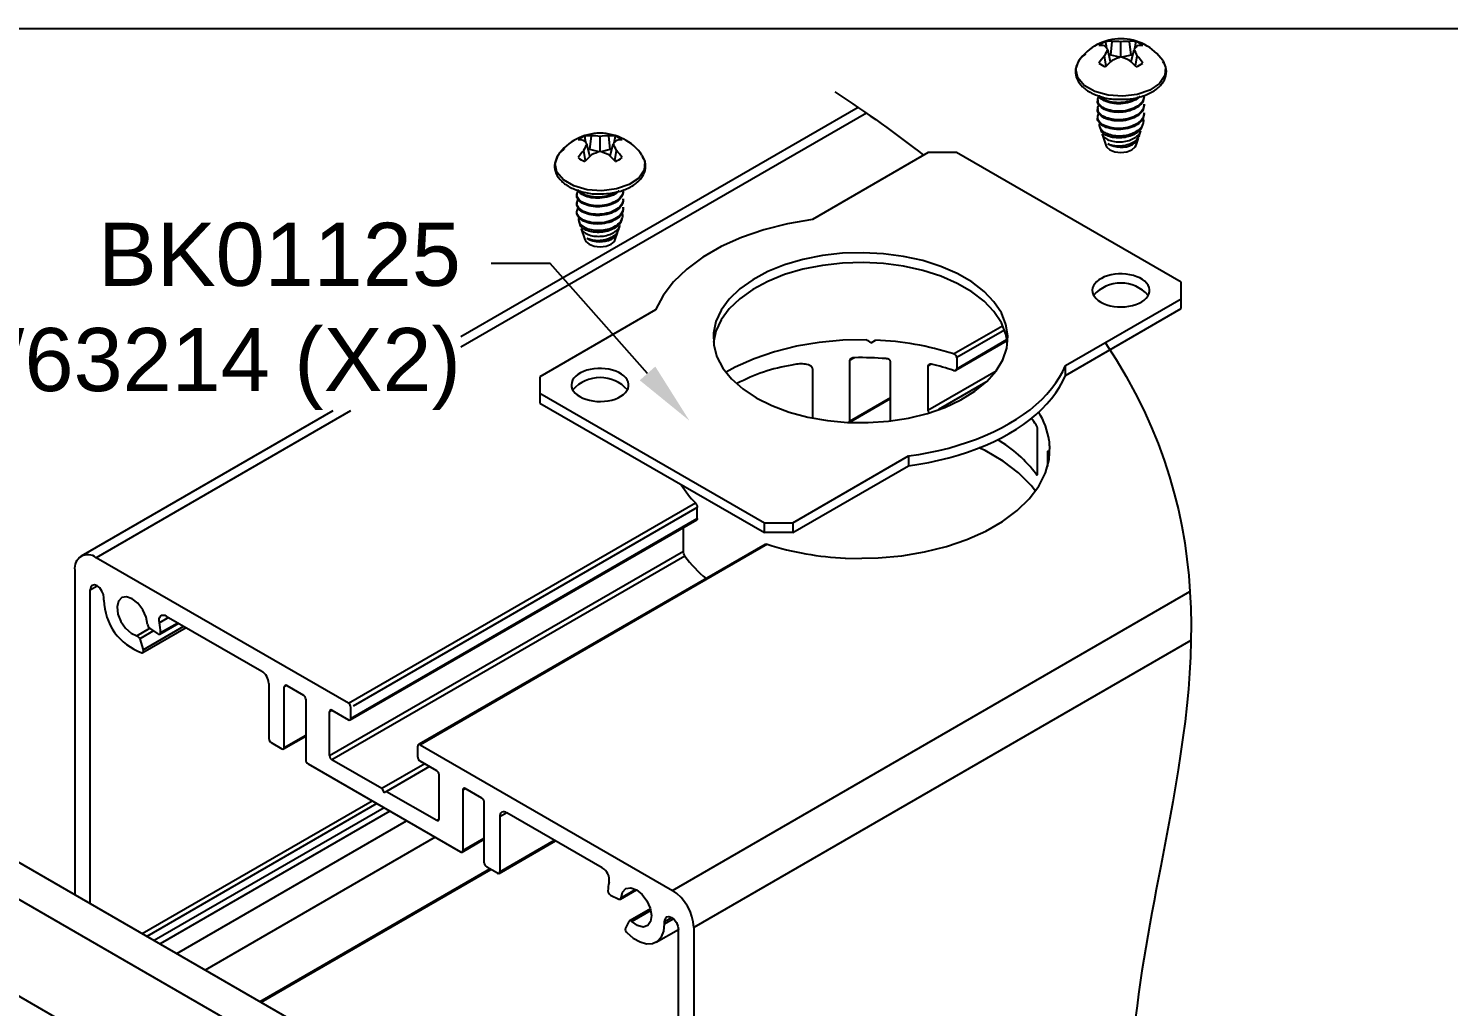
# Model space of a CAD drawing. Extents: x -0.1 to 12.5, y -6.9 to 0.
# Drawn here: x 2.617 to 6.835, y -2.905 to 0 of the extents above; entities that cross this region are included whole.
import ezdxf
from ezdxf import colors
from ezdxf.entities.mleader import LeaderData, LeaderLine
from ezdxf.math import Vec2, Vec3

# ---------------------------------------------------------------- set-up
doc = ezdxf.new("R2010")
doc.units = 0
doc.header["$LTSCALE"] = 0.5
doc.header["$MEASUREMENT"] = 0
for name, color, linetype in [('Dimension', 10, 'CONTINUOUS'), ('End Cap', 92, 'CONTINUOUS'), ('FAB DWG', 221, 'CONTINUOUS'), ('Hardware', 242, 'CONTINUOUS'), ('Housing', 150, 'CONTINUOUS')]:
    doc.layers.add(name, color=color, linetype=linetype)
doc.layers.add('Text-Unprinted', color=131, linetype='CONTINUOUS', plot=False)
doc.styles.add('LSAD_Standard', font='arial.ttf')

msp = doc.modelspace()

# ---------------------------------------------------------------- linework, layer by layer
at = {"layer": 'Dimension', "transparency": 16777216}
msp.add_open_spline([(5.0121, -0.1881), (5.1078, -0.2515), (5.1954, -0.3143), (5.2754, -0.3766)], degree=3, dxfattribs=at)
msp.add_open_spline([(5.8144, -0.9329), (6.1749, -1.4713), (5.9358, -2.7158), (5.6968, -3.9604), (6.9471, -4.7878)], degree=3, knots=[0.309511, 0.309511, 0.309511, 0.309511, 1, 2, 2, 2, 2], dxfattribs=at)
at = {"layer": 'End Cap', "transparency": 16777216}
for p, q in [((1.8631, -2.058), (3.6874, -3.1111)), ((1.768, -2.1129), (3.5923, -3.166)), ((2.316, -2.7164), (3.0443, -3.1369))]:
    msp.add_line(p, q, dxfattribs=at)
at = {"layer": 'Hardware', "transparency": 16777216}
for p, q in [((5.831, -0.0793), (5.8355, -0.0386)), ((5.8614, -0.0849), (5.8614, -0.0399)), ((5.8917, -0.0793), (5.8872, -0.0386)), ((5.9032, -0.0594), (5.9068, -0.039)), ((5.8179, -0.1122), (5.8127, -0.0817)), ((5.8309, -0.0991), (5.8224, -0.0624)), ((5.831, -0.0793), (5.8256, -0.0761)), ((5.8586, -0.0858), (5.831, -0.0793)), ((5.8917, -0.0793), (5.8642, -0.0858)), ((5.8972, -0.0761), (5.8917, -0.0793)), ((5.8918, -0.0991), (5.9004, -0.0624)), ((5.9049, -0.1122), (5.9101, -0.0817)), ((5.9856, -0.0956), (5.9869, -0.0976)), ((5.9304, -0.2028), (5.9304, -0.1996)), ((5.7924, -0.2124), (5.7924, -0.2156)), ((5.7924, -0.2379), (5.7924, -0.2411)), ((5.9304, -0.2283), (5.9304, -0.2251)), ((5.9304, -0.2538), (5.9304, -0.2507)), ((5.7986, -0.2928), (5.8016, -0.3019)), ((5.9254, -0.2891), (5.9273, -0.2833)), ((4.2842, -0.3599), (4.2887, -0.3193)), ((4.3146, -0.3656), (4.3146, -0.3205)), ((4.3449, -0.3599), (4.3404, -0.3193)), ((4.3564, -0.34), (4.36, -0.3197)), ((5.8056, -0.3141), (5.8162, -0.3465)), ((5.9066, -0.3465), (5.9133, -0.3261)), ((5.9159, -0.3181), (5.9203, -0.3047)), ((4.2711, -0.3929), (4.2659, -0.3623)), ((4.2842, -0.3797), (4.2756, -0.3431)), ((4.2842, -0.3599), (4.2788, -0.3568)), ((4.3118, -0.3665), (4.2842, -0.3599)), ((4.3449, -0.3599), (4.3174, -0.3665)), ((4.3504, -0.3568), (4.3449, -0.3599)), ((4.345, -0.3797), (4.3536, -0.3431)), ((4.3581, -0.3929), (4.3633, -0.3623)), ((4.4388, -0.3762), (4.4401, -0.3782)), ((5.2886, -0.369), (4.9451, -0.5673)), ((5.3735, -0.369), (5.2886, -0.369)), ((6.0399, -0.7537), (5.3735, -0.369)), ((4.2456, -0.493), (4.2456, -0.4962)), ((4.3836, -0.4834), (4.3836, -0.4803)), ((4.3836, -0.509), (4.3836, -0.5058)), ((4.2456, -0.5185), (4.2456, -0.5217)), ((4.3836, -0.5345), (4.3836, -0.5313)), ((4.2518, -0.5734), (4.2548, -0.5825)), ((4.3691, -0.5988), (4.3735, -0.5854)), ((4.3786, -0.5697), (4.3805, -0.564)), ((4.2588, -0.5948), (4.2694, -0.6272)), ((4.3598, -0.6272), (4.3665, -0.6067)), ((6.0399, -0.832), (6.0399, -0.7537)), ((4.4795, -0.836), (4.136, -1.0343)), ((5.6964, -1.001), (6.0399, -0.8027)), ((5.6964, -1.0303), (6.0399, -0.832)), ((5.6964, -1.0303), (5.6964, -1.001)), ((4.136, -1.0343), (4.136, -1.1126)), ((4.136, -1.0833), (4.8025, -1.4681)), ((4.136, -1.1126), (4.8025, -1.4974)), ((4.8873, -1.4681), (5.2308, -1.2698)), ((4.8873, -1.4974), (5.2308, -1.2991)), ((5.2308, -1.2698), (5.2308, -1.2991)), ((4.8025, -1.4681), (4.8873, -1.4681)), ((4.8025, -1.4974), (4.8025, -1.4681)), ((4.8873, -1.4681), (4.8873, -1.4974)), ((4.8873, -1.4974), (4.8025, -1.4974))]:
    msp.add_line(p, q, dxfattribs=at)
at = {"layer": 'Hardware', "transparency": 16777216, "flags": 128}
for points in [[(5.9869, -0.0976), (5.9941, -0.1147), (5.9923, -0.1401), (5.9763, -0.1638), (5.9478, -0.1831), (5.91, -0.1961), (5.8669, -0.2014), (5.8232, -0.1982), (5.7837, -0.1871), (5.7525, -0.1691), (5.7332, -0.1463), (5.7278, -0.1211), (5.7368, -0.0962), (5.7372, -0.0956)], [(4.4401, -0.3782), (4.4473, -0.3953), (4.4455, -0.4207), (4.4295, -0.4444), (4.401, -0.4638), (4.3632, -0.4768), (4.3201, -0.482), (4.2764, -0.4789), (4.2369, -0.4677), (4.2058, -0.4497), (4.1864, -0.4269), (4.181, -0.4017), (4.19, -0.3768), (4.1904, -0.3762)], [(5.8162, -0.3465), (5.8189, -0.3518), (5.8289, -0.3604)], [(5.8289, -0.3604), (5.8438, -0.3661), (5.8614, -0.3682), (5.879, -0.3661), (5.8939, -0.3604), (5.9039, -0.3518), (5.9066, -0.3465)], [(4.9451, -0.5673), (4.8714, -0.5801), (4.8009, -0.598), (4.7348, -0.6208), (4.6741, -0.6481), (4.6197, -0.6796), (4.5723, -0.7146), (4.5328, -0.7528), (4.5017, -0.7935), (4.4795, -0.836)], [(4.2694, -0.6272), (4.2721, -0.6324), (4.2821, -0.641)], [(4.2821, -0.641), (4.297, -0.6468), (4.3146, -0.6488), (4.3322, -0.6468), (4.3471, -0.641), (4.3571, -0.6324), (4.3598, -0.6272)], [(4.7786, -1.0971), (4.8247, -1.1202), (4.8759, -1.1394), (4.9312, -1.1543), (4.9896, -1.1646), (5.0499, -1.1701), (5.1109, -1.1707), (5.1715, -1.1664), (5.2304, -1.1573), (5.2866, -1.1435), (5.3389, -1.1254), (5.3864, -1.1032), (5.428, -1.0774), (5.463, -1.0486), (5.4907, -1.0172), (5.5106, -0.9839), (5.5222, -0.9493), (5.5254, -0.9141), (5.5201, -0.879), (5.5064, -0.8447), (5.4845, -0.8118), (5.4549, -0.781), (5.4182, -0.7528), (5.375, -0.7279), (5.3263, -0.7067), (5.2729, -0.6896), (5.2159, -0.677), (5.1564, -0.6691), (5.0956, -0.666), (5.0347, -0.6678), (4.9748, -0.6745), (4.917, -0.686), (4.8627, -0.702), (4.8127, -0.7222), (4.768, -0.7463), (4.7296, -0.7736), (4.6982, -0.8038), (4.6743, -0.8363), (4.6585, -0.8703), (4.6511, -0.9053), (4.6522, -0.9405), (4.6617, -0.9753), (4.6795, -1.009), (4.7053, -1.041), (4.7386, -1.0705), (4.7786, -1.0971)], [(5.5248, -0.9332), (5.5201, -0.9083), (5.5064, -0.874), (5.4845, -0.8411), (5.4549, -0.8103), (5.4182, -0.7821), (5.375, -0.7572), (5.3263, -0.736), (5.2729, -0.7189), (5.2159, -0.7063), (5.1564, -0.6984), (5.0956, -0.6953), (5.0347, -0.6971), (4.9748, -0.7039), (4.917, -0.7153), (4.8627, -0.7313), (4.8127, -0.7515), (4.768, -0.7756), (4.7296, -0.803), (4.6982, -0.8332), (4.6743, -0.8656), (4.6585, -0.8996), (4.6512, -0.9332)], [(5.8013, -0.8129), (5.8098, -0.8172), (5.8193, -0.8208), (5.8295, -0.8237), (5.8403, -0.8257), (5.8515, -0.8269), (5.8628, -0.8272), (5.8741, -0.8267), (5.8852, -0.8253), (5.8959, -0.823), (5.9059, -0.82), (5.9152, -0.8162), (5.9235, -0.8117), (5.9307, -0.8066), (5.9366, -0.801), (5.9412, -0.7951), (5.9444, -0.7888), (5.9461, -0.7823), (5.9463, -0.7757), (5.945, -0.7692), (5.9421, -0.7629), (5.9379, -0.7568), (5.9323, -0.7511), (5.9254, -0.7459), (5.9173, -0.7412), (5.9083, -0.7373), (5.8984, -0.734), (5.8879, -0.7316), (5.8769, -0.7299), (5.8656, -0.7292), (5.8543, -0.7293), (5.8431, -0.7303), (5.8322, -0.7321), (5.8218, -0.7348), (5.8121, -0.7382), (5.8033, -0.7423), (5.7956, -0.7471), (5.789, -0.7525), (5.7837, -0.7583), (5.7798, -0.7644), (5.7773, -0.7708), (5.7764, -0.7774), (5.777, -0.7839), (5.779, -0.7904), (5.7826, -0.7966), (5.7875, -0.8025), (5.7938, -0.8079), (5.8013, -0.8129)], [(4.2545, -1.0935), (4.263, -1.0978), (4.2725, -1.1015), (4.2827, -1.1043), (4.2935, -1.1064), (4.3047, -1.1076), (4.316, -1.1079), (4.3273, -1.1073), (4.3384, -1.1059), (4.3491, -1.1037), (4.3591, -1.1006), (4.3684, -1.0968), (4.3767, -1.0923), (4.3839, -1.0873), (4.3898, -1.0817), (4.3944, -1.0757), (4.3976, -1.0694), (4.3993, -1.0629), (4.3995, -1.0564), (4.3982, -1.0499), (4.3953, -1.0435), (4.3911, -1.0374), (4.3855, -1.0317), (4.3786, -1.0265), (4.3705, -1.0219), (4.3615, -1.0179), (4.3517, -1.0147), (4.3411, -1.0122), (4.3301, -1.0106), (4.3188, -1.0098), (4.3075, -1.0099), (4.2963, -1.0109), (4.2854, -1.0127), (4.275, -1.0154), (4.2653, -1.0188), (4.2565, -1.023), (4.2488, -1.0278), (4.2422, -1.0331), (4.2369, -1.0389), (4.233, -1.0451), (4.2306, -1.0515), (4.2296, -1.058), (4.2302, -1.0646), (4.2322, -1.071), (4.2358, -1.0772), (4.2407, -1.0831), (4.247, -1.0886), (4.2545, -1.0935)], [(5.2308, -1.2698), (5.2613, -1.2652), (5.2914, -1.2597), (5.3209, -1.2533), (5.3499, -1.2461), (5.3781, -1.2381), (5.4057, -1.2292), (5.4324, -1.2196), (5.4583, -1.2092), (5.4832, -1.198), (5.5071, -1.1862), (5.5299, -1.1736), (5.5516, -1.1604), (5.5722, -1.1466), (5.5915, -1.1323), (5.6095, -1.1173), (5.6262, -1.1019), (5.6416, -1.086), (5.6555, -1.0697), (5.668, -1.053), (5.679, -1.0359), (5.6885, -1.0186), (5.6964, -1.001)], [(5.2308, -1.2991), (5.2613, -1.2945), (5.2914, -1.289), (5.3209, -1.2826), (5.3499, -1.2754), (5.3781, -1.2674), (5.4057, -1.2585), (5.4324, -1.2489), (5.4583, -1.2385), (5.4832, -1.2273), (5.5071, -1.2155), (5.5299, -1.2029), (5.5516, -1.1898), (5.5722, -1.176), (5.5915, -1.1616), (5.6095, -1.1466), (5.6262, -1.1312), (5.6416, -1.1153), (5.6555, -1.099), (5.668, -1.0823), (5.679, -1.0652), (5.6885, -1.0479), (5.6964, -1.0303)]]:
    msp.add_lwpolyline(points, dxfattribs=at)
at = {"layer": 'Hardware', "transparency": 16777216}
for centre, radius, start, end in [((5.8614, -0.1816), 0.151, 34.6954, 145.3046), ((5.8429, -0.1086), 0.0746, 111.1716, 128.8108), ((5.8273, -0.1124), 0.0742, 83.6276, 98.756), ((5.8417, -0.1779), 0.1394, 81.8679, 92.5198), ((5.8811, -0.1779), 0.1394, 87.4802, 98.1321), ((5.8955, -0.1124), 0.0742, 81.244, 96.3724), ((5.8798, -0.1086), 0.0746, 51.1892, 68.8284), ((5.7992, -0.1148), 0.0644, 77.9581, 92.7317), ((5.9559, -0.2101), 0.1924, 138.1029, 146.1149), ((5.7467, -0.1219), 0.0962, 38.1959, 46.7537), ((5.9655, -0.1466), 0.1661, 149.5431, 156.9856), ((5.976, -0.1219), 0.0962, 133.2463, 141.8041), ((5.7573, -0.1466), 0.1661, 23.0144, 30.4569), ((5.9235, -0.1148), 0.0644, 87.2683, 102.0419), ((5.7669, -0.2101), 0.1924, 33.8851, 41.8971), ((5.8429, -0.0447), 0.0746, 231.1892, 248.8284), ((6.0348, -0.3145), 0.2965, 132.217, 137.5485), ((5.9285, -0.2983), 0.2237, 107.4545, 114.5524), ((5.7943, -0.2983), 0.2237, 65.4476, 72.5455), ((5.688, -0.3145), 0.2965, 42.4515, 47.783), ((5.8798, -0.0447), 0.0746, 291.1716, 308.8108), ((4.3146, -0.4622), 0.151, 34.6954, 145.3046), ((4.2961, -0.3893), 0.0746, 111.1716, 128.8108), ((4.2524, -0.3955), 0.0644, 77.9581, 92.7317), ((4.1999, -0.4026), 0.0962, 38.1959, 46.7537), ((4.2805, -0.3931), 0.0742, 83.6276, 98.756), ((4.2949, -0.4586), 0.1394, 81.8679, 92.5198), ((4.3343, -0.4586), 0.1394, 87.4802, 98.1321), ((4.3487, -0.3931), 0.0742, 81.244, 96.3724), ((4.4292, -0.4026), 0.0962, 133.2463, 141.8041), ((4.333, -0.3893), 0.0746, 51.1892, 68.8284), ((4.3767, -0.3955), 0.0644, 87.2683, 102.0419), ((4.4091, -0.4908), 0.1924, 138.1029, 146.1149), ((4.4187, -0.4272), 0.1661, 149.5431, 156.9856), ((4.488, -0.5951), 0.2965, 132.217, 137.5485), ((4.3817, -0.579), 0.2237, 107.4545, 114.5524), ((4.2475, -0.579), 0.2237, 65.4476, 72.5455), ((4.1412, -0.5951), 0.2965, 42.4515, 47.783), ((4.2105, -0.4272), 0.1661, 23.0144, 30.4569), ((4.2201, -0.4908), 0.1924, 33.8851, 41.8971), ((5.8616, -0.273), 0.0799, 240.7516, 295.3628), ((4.2961, -0.3254), 0.0746, 231.1892, 248.8284), ((4.333, -0.3254), 0.0746, 291.1716, 308.8108), ((4.3148, -0.5537), 0.0799, 240.7516, 295.3628), ((5.8614, -0.8642), 0.108, 41.3174, 138.6826), ((4.3146, -1.1448), 0.108, 41.3174, 138.6826)]:
    msp.add_arc(centre, radius, start, end, dxfattribs=at)
for points, knots in [([(5.8196, -0.0594), (5.8194, -0.0583), (5.8182, -0.0515), (5.817, -0.0447), (5.816, -0.039)], [0, 0, 0, 0, 0.160299, 1, 1, 1, 1]), ([(5.7571, -0.0762), (5.7558, -0.077), (5.7443, -0.0835), (5.7325, -0.1005), (5.7242, -0.1259), (5.7294, -0.1514), (5.7461, -0.1741), (5.7725, -0.1927), (5.8074, -0.2052), (5.8361, -0.2111), (5.8518, -0.2105), (5.8537, -0.2104)], [0, 0, 0, 0, 0.0186088, 0.1641351, 0.2911291, 0.4254508, 0.5576173, 0.6950227, 0.8370815, 0.9795225, 1, 1, 1, 1]), ([(5.8537, -0.2104), (5.8655, -0.2105), (5.891, -0.2106), (5.9283, -0.2017), (5.9614, -0.1863), (5.9848, -0.1655), (5.9968, -0.1408), (5.9976, -0.1168), (5.9892, -0.1035), (5.9859, -0.0981)], [0, 0, 0, 0, 0.133436, 0.289698, 0.446963, 0.605898, 0.746971, 0.897236, 1, 1, 1, 1]), ([(5.9303, -0.2028), (5.9293, -0.2086), (5.9273, -0.2202), (5.9113, -0.2349), (5.8885, -0.2453), (5.8614, -0.2502), (5.8344, -0.2485), (5.8111, -0.2413), (5.7968, -0.2298), (5.7907, -0.2201), (5.7924, -0.2156), (5.7924, -0.2156)], [0, 0, 0, 0, 0.125929, 0.250016, 0.374103, 0.501465, 0.623764, 0.750016, 0.876268, 0.998566, 1, 1, 1, 1]), ([(5.9303, -0.1996), (5.9293, -0.2054), (5.9273, -0.217), (5.9113, -0.2317), (5.8885, -0.2421), (5.8614, -0.247), (5.8343, -0.2453), (5.8112, -0.2381), (5.7962, -0.2266), (5.7903, -0.213), (5.7947, -0.2049), (5.7968, -0.2011)], [0, 0, 0, 0, 0.114105, 0.226541, 0.338977, 0.454381, 0.565196, 0.679594, 0.793992, 0.904807, 1, 1, 1, 1]), ([(5.9178, -0.2013), (5.9155, -0.2038), (5.9086, -0.2114), (5.8882, -0.2197), (5.8615, -0.2247), (5.8342, -0.223), (5.8117, -0.2158), (5.7979, -0.2066), (5.796, -0.2), (5.7954, -0.1982)], [0, 0, 0, 0, 0.086174, 0.253931, 0.426117, 0.591457, 0.762141, 0.932825, 1, 1, 1, 1]), ([(5.9114, -0.2043), (5.911, -0.2047), (5.9057, -0.2099), (5.8879, -0.2164), (5.8615, -0.2215), (5.8344, -0.2197), (5.8109, -0.2128), (5.8021, -0.2046), (5.7976, -0.2005)], [0, 0, 0, 0, 0.0163842, 0.2115655, 0.4118993, 0.6042675, 0.8028541, 1, 1, 1, 1]), ([(5.9303, -0.2283), (5.9293, -0.2341), (5.9273, -0.2457), (5.9113, -0.2604), (5.8885, -0.2709), (5.8614, -0.2757), (5.8344, -0.274), (5.8111, -0.2668), (5.7968, -0.2553), (5.7907, -0.2456), (5.7924, -0.2411), (5.7924, -0.2411)], [0, 0, 0, 0, 0.125929, 0.250016, 0.374103, 0.501465, 0.623764, 0.750016, 0.876268, 0.998566, 1, 1, 1, 1]), ([(5.9303, -0.2251), (5.9293, -0.2309), (5.9273, -0.2425), (5.9113, -0.2572), (5.8885, -0.2677), (5.8614, -0.2725), (5.8343, -0.2708), (5.8112, -0.2636), (5.7962, -0.2521), (5.7903, -0.2386), (5.7947, -0.2304), (5.7968, -0.2266)], [0, 0, 0, 0, 0.114105, 0.226541, 0.338977, 0.454381, 0.565196, 0.679594, 0.793992, 0.904807, 1, 1, 1, 1]), ([(5.9303, -0.2506), (5.9293, -0.2565), (5.9273, -0.268), (5.9113, -0.2828), (5.8885, -0.2932), (5.8614, -0.298), (5.8343, -0.2963), (5.8112, -0.2892), (5.7962, -0.2776), (5.7903, -0.2641), (5.7947, -0.2559), (5.7968, -0.2522)], [0, 0, 0, 0, 0.114105, 0.226541, 0.338977, 0.454381, 0.565196, 0.679594, 0.793992, 0.904807, 1, 1, 1, 1]), ([(5.9303, -0.2538), (5.9293, -0.2597), (5.9273, -0.2712), (5.9113, -0.286), (5.8885, -0.2964), (5.8614, -0.3012), (5.8344, -0.2995), (5.8111, -0.2923), (5.7968, -0.2808), (5.7907, -0.2711), (5.7924, -0.2667), (5.7924, -0.2666)], [0, 0, 0, 0, 0.125929, 0.250016, 0.374103, 0.501465, 0.623764, 0.750016, 0.876268, 0.998566, 1, 1, 1, 1]), ([(5.7991, -0.2813), (5.7987, -0.2819), (5.7962, -0.2859), (5.7983, -0.2942), (5.8059, -0.3048), (5.8204, -0.3131), (5.8396, -0.3183), (5.8615, -0.3195), (5.8836, -0.3163), (5.9035, -0.309), (5.919, -0.2983), (5.9277, -0.2851), (5.9302, -0.2737), (5.9272, -0.2677), (5.9265, -0.2662)], [0, 0, 0, 0, 0.013832, 0.106811, 0.199678, 0.294132, 0.388835, 0.483454, 0.579421, 0.675847, 0.772213, 0.869693, 0.96784, 1, 1, 1, 1]), ([(5.9248, -0.2888), (5.9235, -0.2923), (5.9206, -0.3005), (5.9079, -0.3113), (5.8898, -0.3201), (5.8684, -0.3251), (5.8467, -0.3256), (5.8269, -0.322), (5.8119, -0.3151), (5.8033, -0.3078), (5.8026, -0.303), (5.8023, -0.3017)], [0, 0, 0, 0, 0.092827, 0.219103, 0.345319, 0.468376, 0.591571, 0.714714, 0.834915, 0.955029, 1, 1, 1, 1]), ([(4.2728, -0.34), (4.2726, -0.3389), (4.2714, -0.3321), (4.2702, -0.3254), (4.2692, -0.3197)], [0, 0, 0, 0, 0.160299, 1, 1, 1, 1]), ([(5.8059, -0.3141), (5.8059, -0.3145), (5.8061, -0.3181), (5.8125, -0.3247), (5.8248, -0.332), (5.842, -0.3365), (5.8615, -0.3375), (5.8812, -0.3345), (5.8991, -0.3279), (5.9123, -0.3182), (5.9195, -0.3099), (5.9199, -0.3051), (5.92, -0.3046)], [0, 0, 0, 0, 0.014888, 0.132648, 0.252677, 0.373069, 0.493329, 0.615512, 0.738359, 0.861115, 0.985452, 1, 1, 1, 1]), ([(5.9152, -0.3179), (5.9146, -0.3201), (5.9129, -0.3264), (5.9034, -0.3356), (5.8887, -0.3438), (5.8708, -0.3489), (5.8524, -0.3503), (5.8351, -0.3482), (5.8267, -0.3445), (5.8226, -0.3428)], [0, 0, 0, 0, 0.08427, 0.241288, 0.398255, 0.551499, 0.704037, 0.856546, 1, 1, 1, 1]), ([(5.8958, -0.3452), (5.9001, -0.3424), (5.9083, -0.3369), (5.9116, -0.3296), (5.9132, -0.326)], [0, 0, 0, 0, 0.510845, 1, 1, 1, 1]), ([(4.2104, -0.3569), (4.209, -0.3576), (4.1975, -0.3642), (4.1857, -0.3811), (4.1775, -0.4065), (4.1826, -0.4321), (4.1993, -0.4547), (4.2257, -0.4733), (4.2606, -0.4858), (4.2893, -0.4918), (4.305, -0.4911), (4.3069, -0.4911)], [0, 0, 0, 0, 0.0186088, 0.1641351, 0.2911291, 0.4254508, 0.5576173, 0.6950227, 0.8370815, 0.9795225, 1, 1, 1, 1]), ([(4.3069, -0.4911), (4.3187, -0.4911), (4.3442, -0.4912), (4.3815, -0.4824), (4.4146, -0.467), (4.438, -0.4462), (4.45, -0.4215), (4.4508, -0.3975), (4.4424, -0.3841), (4.4391, -0.3787)], [0, 0, 0, 0, 0.133436, 0.289698, 0.446963, 0.605898, 0.746971, 0.897236, 1, 1, 1, 1]), ([(4.3835, -0.4834), (4.3825, -0.4893), (4.3805, -0.5008), (4.3645, -0.5156), (4.3417, -0.526), (4.3146, -0.5308), (4.2876, -0.5291), (4.2643, -0.5219), (4.25, -0.5104), (4.2439, -0.5007), (4.2456, -0.4963), (4.2457, -0.4962)], [0, 0, 0, 0, 0.125929, 0.250016, 0.374103, 0.501465, 0.623764, 0.750016, 0.876268, 0.998566, 1, 1, 1, 1]), ([(4.3835, -0.4802), (4.3825, -0.4861), (4.3805, -0.4976), (4.3645, -0.5124), (4.3417, -0.5228), (4.3146, -0.5276), (4.2875, -0.5259), (4.2645, -0.5188), (4.2494, -0.5072), (4.2435, -0.4937), (4.2479, -0.4855), (4.25, -0.4818)], [0, 0, 0, 0, 0.114105, 0.226541, 0.338977, 0.454381, 0.565196, 0.679594, 0.793992, 0.904807, 1, 1, 1, 1]), ([(4.3835, -0.5058), (4.3825, -0.5116), (4.3805, -0.5231), (4.3645, -0.5379), (4.3417, -0.5483), (4.3146, -0.5531), (4.2875, -0.5515), (4.2645, -0.5443), (4.2494, -0.5327), (4.2435, -0.5192), (4.2479, -0.511), (4.25, -0.5073)], [0, 0, 0, 0, 0.114105, 0.226541, 0.338977, 0.454381, 0.565196, 0.679594, 0.793992, 0.904807, 1, 1, 1, 1]), ([(4.371, -0.4819), (4.3687, -0.4845), (4.3618, -0.492), (4.3414, -0.5003), (4.3147, -0.5053), (4.2874, -0.5036), (4.2649, -0.4964), (4.2511, -0.4872), (4.2492, -0.4807), (4.2486, -0.4788)], [0, 0, 0, 0, 0.086174, 0.253931, 0.426117, 0.591457, 0.762141, 0.932825, 1, 1, 1, 1]), ([(4.3646, -0.4849), (4.3642, -0.4853), (4.3589, -0.4906), (4.3411, -0.497), (4.3147, -0.5022), (4.2876, -0.5004), (4.2641, -0.4934), (4.2553, -0.4852), (4.2508, -0.4812)], [0, 0, 0, 0, 0.0163842, 0.2115655, 0.4118993, 0.6042675, 0.8028541, 1, 1, 1, 1]), ([(4.3835, -0.509), (4.3825, -0.5148), (4.3805, -0.5263), (4.3645, -0.5411), (4.3417, -0.5515), (4.3146, -0.5563), (4.2876, -0.5546), (4.2643, -0.5475), (4.25, -0.5359), (4.2439, -0.5263), (4.2456, -0.5218), (4.2457, -0.5217)], [0, 0, 0, 0, 0.125929, 0.250016, 0.374103, 0.501465, 0.623764, 0.750016, 0.876268, 0.998566, 1, 1, 1, 1]), ([(4.3835, -0.5345), (4.3825, -0.5403), (4.3805, -0.5518), (4.3645, -0.5666), (4.3417, -0.577), (4.3146, -0.5818), (4.2876, -0.5802), (4.2643, -0.573), (4.25, -0.5615), (4.2439, -0.5518), (4.2456, -0.5473), (4.2457, -0.5473)], [0, 0, 0, 0, 0.125929, 0.250016, 0.374103, 0.501465, 0.623764, 0.750016, 0.876268, 0.998566, 1, 1, 1, 1]), ([(4.3835, -0.5313), (4.3825, -0.5371), (4.3805, -0.5486), (4.3645, -0.5634), (4.3417, -0.5738), (4.3146, -0.5787), (4.2875, -0.577), (4.2645, -0.5698), (4.2494, -0.5582), (4.2435, -0.5447), (4.2479, -0.5366), (4.25, -0.5328)], [0, 0, 0, 0, 0.114105, 0.226541, 0.338977, 0.454381, 0.565196, 0.679594, 0.793992, 0.904807, 1, 1, 1, 1]), ([(4.2523, -0.562), (4.2519, -0.5625), (4.2494, -0.5665), (4.2515, -0.5749), (4.2591, -0.5854), (4.2736, -0.5938), (4.2928, -0.5989), (4.3147, -0.6002), (4.3368, -0.597), (4.3567, -0.5897), (4.3722, -0.579), (4.3809, -0.5657), (4.3834, -0.5543), (4.3804, -0.5483), (4.3797, -0.5468)], [0, 0, 0, 0, 0.013832, 0.106811, 0.199678, 0.294132, 0.388835, 0.483454, 0.579421, 0.675847, 0.772213, 0.869693, 0.96784, 1, 1, 1, 1]), ([(4.378, -0.5695), (4.3767, -0.5729), (4.3738, -0.5811), (4.3611, -0.592), (4.343, -0.6008), (4.3217, -0.6057), (4.3, -0.6063), (4.2801, -0.6026), (4.2651, -0.5958), (4.2565, -0.5884), (4.2558, -0.5836), (4.2555, -0.5823)], [0, 0, 0, 0, 0.092827, 0.219103, 0.345319, 0.468376, 0.591571, 0.714714, 0.834915, 0.955029, 1, 1, 1, 1]), ([(4.2591, -0.5947), (4.2591, -0.5951), (4.2593, -0.5988), (4.2657, -0.6053), (4.278, -0.6126), (4.2952, -0.6171), (4.3147, -0.6181), (4.3344, -0.6152), (4.3523, -0.6085), (4.3655, -0.5989), (4.3727, -0.5905), (4.3731, -0.5858), (4.3732, -0.5853)], [0, 0, 0, 0, 0.014888, 0.132648, 0.252677, 0.373069, 0.493329, 0.615512, 0.738359, 0.861115, 0.985452, 1, 1, 1, 1]), ([(4.3684, -0.5985), (4.3678, -0.6007), (4.3661, -0.6071), (4.3566, -0.6162), (4.3419, -0.6245), (4.324, -0.6296), (4.3056, -0.631), (4.2883, -0.6288), (4.2799, -0.6252), (4.2758, -0.6234)], [0, 0, 0, 0, 0.08427, 0.241288, 0.398255, 0.551499, 0.704037, 0.856546, 1, 1, 1, 1]), ([(4.3491, -0.6259), (4.3533, -0.6231), (4.3615, -0.6175), (4.3648, -0.6102), (4.3664, -0.6067)], [0, 0, 0, 0, 0.510845, 1, 1, 1, 1])]:
    msp.add_open_spline(points, degree=3, knots=knots, dxfattribs=at)
at = {"layer": 'Housing', "transparency": 16777216}
for p, q in [((5.0815, -0.2349), (3.9012, -0.9162)), ((5.1054, -0.2515), (3.9012, -0.9466)), ((5.3647, -0.9667), (5.5099, -0.8828)), ((5.1193, -0.9333), (5.1325, -0.9257)), ((5.371, -1.0154), (5.5237, -0.9273)), ((5.5152, -0.8961), (5.3737, -0.9778)), ((5.3737, -1.0105), (5.5231, -0.9242)), ((5.0704, -0.9779), (5.0556, -0.9865)), ((5.0556, -0.9865), (5.0556, -1.1661)), ((5.1768, -1.1656), (5.1768, -0.99)), ((5.2985, -0.9973), (5.2883, -1.0031)), ((5.2883, -1.0031), (5.2883, -1.1338)), ((5.3737, -0.9778), (5.3737, -1.0105)), ((4.9465, -1.157), (4.9465, -1.0127)), ((5.2883, -1.1338), (5.4909, -1.0168)), ((5.4602, -1.0509), (5.3194, -1.1322)), ((5.0556, -1.1661), (5.1768, -1.0961)), ((3.5205, -1.136), (2.7732, -1.5674)), ((3.5732, -1.136), (2.8182, -1.5719)), ((5.0544, -1.1702), (5.1768, -1.0995)), ((5.6136, -1.3215), (5.6136, -1.1909)), ((5.6453, -1.2583), (5.6434, -1.2594)), ((5.6434, -1.2594), (5.6434, -1.3006)), ((5.6096, -1.3238), (5.6136, -1.3215)), ((3.5673, -2.0043), (4.5983, -1.4091)), ((4.6034, -1.4225), (3.5814, -2.0125)), ((4.6034, -1.4551), (4.6034, -1.4225)), ((3.5722, -2.0537), (4.6019, -1.4594)), ((3.5743, -2.0492), (4.6034, -1.4551)), ((4.5624, -1.5529), (4.5624, -1.4822)), ((3.5111, -2.1597), (4.5624, -1.5529)), ((4.8049, -1.5324), (3.7774, -2.1256)), ((4.8113, -1.5321), (3.7803, -2.1273)), ((3.5673, -2.0043), (2.8182, -1.5719)), ((4.5664, -1.5669), (3.5182, -2.172)), ((2.7545, -1.6086), (2.7545, -2.5726)), ((2.8005, -1.6673), (2.8209, -1.6555)), ((2.8005, -2.5991), (2.8005, -1.6673)), ((4.5294, -2.5597), (6.0665, -1.6724)), ((2.8413, -1.6976), (2.8413, -1.6909)), ((3.0333, -1.7492), (3.006, -1.7649)), ((3.0075, -1.799), (3.0636, -1.7666)), ((3.0096, -1.7943), (3.0606, -1.7649)), ((3.0264, -1.7451), (3.3096, -1.9087)), ((2.9388, -1.8039), (2.9775, -1.7815)), ((2.9888, -1.7892), (2.9473, -1.8131)), ((2.9473, -1.8131), (2.9579, -1.8453)), ((2.9565, -1.8537), (3.0854, -1.7792)), ((2.9579, -1.8453), (3.0788, -1.7754)), ((3.0019, -1.7981), (2.9771, -1.7813)), ((6.0694, -1.8176), (4.593, -2.67)), ((3.3308, -1.9454), (3.3308, -2.1087)), ((3.3839, -1.9515), (3.3768, -1.9556)), ((3.3768, -2.1352), (3.3768, -1.9556)), ((3.3839, -1.9515), (3.4334, -1.9801)), ((3.4404, -1.9923), (3.4404, -2.172)), ((3.5743, -2.0492), (3.5743, -2.0166)), ((3.5182, -2.025), (3.5111, -2.0291)), ((3.5111, -2.1597), (3.5111, -2.0291)), ((3.5182, -2.025), (3.5673, -2.0533)), ((3.3747, -2.1398), (3.4404, -2.1019)), ((3.3768, -2.1352), (3.4404, -2.0985)), ((3.3379, -2.121), (3.3697, -2.1393)), ((3.7732, -2.164), (3.7732, -2.1314)), ((3.7803, -2.1273), (4.5294, -2.5597)), ((3.4475, -2.1842), (3.9, -2.4455)), ((3.6667, -2.2577), (3.5182, -2.172)), ((3.794, -2.1842), (3.6667, -2.2577)), ((3.8081, -2.1924), (3.6808, -2.2659)), ((3.8293, -2.2046), (3.7803, -2.1763)), ((3.8364, -2.3475), (3.8364, -2.2169)), ((3.6667, -2.2577), (3.6738, -2.2699)), ((3.6808, -2.2659), (3.6738, -2.2699)), ((3.6808, -2.2659), (3.8293, -2.3516)), ((3.9142, -2.2577), (3.9071, -2.2618)), ((3.9071, -2.2618), (3.9071, -2.4414)), ((3.9637, -2.2862), (3.9142, -2.2577)), ((2.9548, -2.6882), (3.6376, -2.294)), ((3.6518, -2.3022), (2.9689, -2.6964)), ((3.673, -2.3144), (2.9902, -2.7086)), ((3.9708, -2.4781), (3.9708, -2.2985)), ((3.6906, -2.3245), (3.0077, -2.7187)), ((3.0572, -2.7473), (3.7401, -2.3531)), ((3.8293, -2.3516), (3.8364, -2.3475)), ((4.0379, -2.3291), (4.0167, -2.3414)), ((4.0167, -2.3414), (4.0167, -2.5047)), ((4.3212, -2.4926), (4.0379, -2.3291)), ((3.8249, -2.4021), (3.1421, -2.7963)), ((3.905, -2.446), (3.9708, -2.408)), ((3.9071, -2.4414), (3.9708, -2.4047)), ((4.0147, -2.5092), (4.1823, -2.4125)), ((4.0167, -2.5047), (4.1794, -2.4108)), ((3.3047, -2.8902), (3.9876, -2.496)), ((3.3077, -2.8919), (3.9905, -2.4977)), ((4.0097, -2.5087), (3.9778, -2.4904)), ((4.3749, -2.5858), (4.4226, -2.5583)), ((4.3769, -2.5816), (4.4199, -2.5568)), ((4.3457, -2.5738), (4.3705, -2.5856)), ((4.4639, -2.6144), (4.4016, -2.6503)), ((4.4002, -2.6519), (4.3897, -2.6718)), ((4.4653, -2.6197), (4.4087, -2.6524)), ((4.5063, -2.652), (4.5267, -2.6403)), ((4.5063, -2.6588), (4.5319, -2.644)), ((4.5063, -2.6588), (4.5063, -2.652)), ((4.4816, -2.7133), (4.5471, -2.6755)), ((4.5471, -3.7855), (4.5471, -2.6756)), ((4.593, -2.67), (4.593, -3.9032))]:
    msp.add_line(p, q, dxfattribs=at)
at = {"layer": 'Housing', "transparency": 16777216, "flags": 128}
for points in [[(5.1057, -0.9248), (5.0351, -0.9261), (4.9653, -0.9325), (4.8975, -0.9439), (4.8326, -0.9601), (4.7718, -0.9808), (4.716, -1.0058), (4.6894, -1.0212)], [(5.0434, -1.574), (5.1409, -1.5727), (5.2106, -1.5663), (5.2785, -1.5549), (5.3433, -1.5387), (5.4041, -1.518), (5.46, -1.493), (5.5099, -1.4641), (5.5532, -1.4319), (5.5892, -1.3968), (5.6172, -1.3594), (5.637, -1.3202), (5.648, -1.2799), (5.6502, -1.2392)], [(5.6075, -1.3739), (5.5947, -1.3574), (5.5574, -1.3195), (5.5116, -1.2848), (5.4581, -1.2539), (5.4399, -1.2459)], [(2.8413, -1.6909), (2.8397, -1.681), (2.8353, -1.6708), (2.8287, -1.6618), (2.8209, -1.6555), (2.8131, -1.6528), (2.8065, -1.6541), (2.8021, -1.6592), (2.8005, -1.6673)], [(2.9706, -1.7698), (2.9666, -1.7482), (2.9566, -1.7263), (2.9421, -1.7072), (2.9252, -1.6938), (2.9083, -1.688), (2.894, -1.6905), (2.8841, -1.7011), (2.8802, -1.7181), (2.8828, -1.7392), (2.8916, -1.7614), (2.9052, -1.7813), (2.9218, -1.7962), (2.9388, -1.8039)], [(3.006, -1.7649), (3.0052, -1.7588), (3.0055, -1.7533), (3.0069, -1.7487), (3.0094, -1.7452), (3.0127, -1.743), (3.0169, -1.7423), (3.0215, -1.743), (3.0264, -1.7451)], [(3.0019, -1.7981), (3.0034, -1.7989), (3.0048, -1.7993), (3.0061, -1.7994), (3.0073, -1.7991), (3.0083, -1.7984), (3.009, -1.7973), (3.0094, -1.7959), (3.0096, -1.7943)], [(2.9538, -1.8541), (2.9552, -1.8541), (2.9563, -1.8537), (2.9573, -1.853), (2.958, -1.8519), (2.9584, -1.8505), (2.9585, -1.8489), (2.9583, -1.8471), (2.9579, -1.8453)], [(4.3769, -2.5816), (4.381, -2.5647), (4.391, -2.5543), (4.4055, -2.552), (4.4224, -2.5581), (4.4392, -2.5717), (4.4536, -2.5909), (4.4634, -2.6128), (4.4673, -2.6344), (4.4647, -2.6525), (4.456, -2.6645), (4.4423, -2.6687), (4.4258, -2.6644), (4.4087, -2.6524)], [(4.4087, -2.6524), (4.4075, -2.6514), (4.4062, -2.6506), (4.405, -2.6501), (4.4038, -2.6499), (4.4026, -2.65), (4.4017, -2.6503), (4.4008, -2.651), (4.4002, -2.6519)], [(4.5063, -2.652), (4.5078, -2.6439), (4.5122, -2.6388), (4.5189, -2.6375), (4.5267, -2.6403), (4.5345, -2.6466), (4.5411, -2.6555), (4.5455, -2.6657), (4.5471, -2.6756)], [(4.3937, -2.6853), (4.4133, -2.7018), (4.4334, -2.713), (4.4528, -2.7184), (4.4705, -2.7177), (4.4855, -2.7108), (4.4968, -2.6981), (4.5039, -2.6805), (4.5063, -2.6588)]]:
    msp.add_lwpolyline(points, dxfattribs=at)
at = {"layer": 'Housing', "transparency": 16777216}
for centre, radius, start, end in [((5.0963, -1.8092), 0.8842, 72.3266, 87.6487), ((4.9666, -1.5128), 0.5195, 99.1698, 118.2028), ((5.088, -1.9481), 0.9704, 85.4829, 91.0409), ((5.1185, -1.7727), 0.7961, 71.9846, 76.9324), ((5.3618, -1.3512), 0.303, 35.1323, 39.5497), ((5.4111, -1.2637), 0.2409, 9.5659, 31.0893), ((5.3063, -1.5471), 0.3766, 36.356, 59.8803), ((5.4565, -1.3033), 0.1941, 8.0964, 13.3855), ((4.7648, -1.2351), 0.2409, 209.8498, 226.2602), ((5.0797, -0.6896), 0.8842, 252.3266, 267.6487), ((2.7933, -1.6023), 0.0393, 50.7967, 189.214), ((4.8354, -1.375), 0.3305, 215.4878, 231.4793), ((3.0092, -1.6955), 0.1679, 180.7146, 250.7563), ((2.9862, -1.7686), 0.0157, 184.5411, 234.1691), ((2.8725, -1.7959), 0.1371, 0.6285, 13.0372), ((2.9341, -1.8168), 0.0137, 15.3631, 69.7786), ((3.2848, -1.9475), 0.0461, 2.6055, 57.3945), ((3.3811, -1.9549), 0.00437, 50.7967, 189.214), ((3.4251, -1.993), 0.0154, 2.6055, 57.3945), ((3.5155, -2.0284), 0.00437, 50.7967, 189.214), ((3.559, -2.0173), 0.0154, 2.6055, 57.3945), ((3.57, -2.0499), 0.00437, 230.7967, 9.214), ((3.3462, -2.108), 0.0154, 182.6055, 237.3945), ((3.3725, -2.1359), 0.00437, 230.7967, 9.214), ((3.7775, -2.1307), 0.00437, 50.7967, 189.214), ((3.4558, -2.1713), 0.0154, 182.6055, 237.3945), ((3.5265, -2.159), 0.0154, 182.6055, 237.3945), ((3.7886, -2.1633), 0.0154, 182.6055, 237.3945), ((3.8211, -2.2175), 0.0154, 2.6055, 57.3945), ((3.9114, -2.2611), 0.00437, 50.7967, 189.214), ((3.9554, -2.2992), 0.0154, 2.6055, 57.3945), ((3.8321, -2.3482), 0.00437, 230.7967, 9.214), ((4.0297, -2.3393), 0.0131, 50.7967, 189.214), ((3.9028, -2.4421), 0.00437, 230.7967, 9.214), ((3.9861, -2.4774), 0.0154, 182.6055, 237.3945), ((4.0124, -2.5054), 0.00437, 230.7967, 9.214), ((4.2989, -2.5295), 0.0431, 351.4942, 58.8493), ((4.4265, -2.5606), 0.0885, 163.772, 180.394), ((4.3531, -2.5607), 0.0151, 182.1454, 240.5902), ((4.4548, -2.6762), 0.1383, 2.6055, 57.3945), ((4.3727, -2.5821), 0.00422, 237.714, 6.1642), ((4.4023, -2.6754), 0.0131, 164.2517, 229.0173)]:
    msp.add_arc(centre, radius, start, end, dxfattribs=at)
for centre, major_axis, ratio, start_param, end_param in [((5.088, -1.5638), (-0.3978, 0.6889), 0.577335, 5.442076, 5.46619), ((5.088, -0.9514), (-0.3978, 0.6889), 0.577335, 3.982621, 4.006225), ((5.088, -1.5638), (0.5625, 0.3248), 0.00007, 6.227474, 6.251588)]:
    msp.add_ellipse(centre, major_axis=major_axis, ratio=ratio, start_param=start_param, end_param=end_param, dxfattribs=at)
for points, knots in [([(5.3737, -0.9778), (5.3737, -0.9756), (5.3727, -0.9732), (5.3693, -0.9691), (5.367, -0.9674), (5.3647, -0.9667)], [0, 0, 0, 0, 0.5, 0.5, 1, 1, 1, 1]), ([(4.9465, -1.0127), (4.9465, -1.01), (4.9454, -1.0075), (4.9419, -1.0035), (4.9396, -1.002), (4.932, -0.9983), (4.9262, -0.9972), (4.9143, -0.9962), (4.9082, -0.9963), (4.896, -0.9975), (4.8899, -0.9985), (4.8838, -0.9999)], [0, 0, 0, 0, 0.125, 0.125, 0.25, 0.25, 0.5, 0.5, 0.75, 0.75, 1, 1, 1, 1]), ([(5.0704, -0.9779), (5.0671, -0.978), (5.0638, -0.9786), (5.0596, -0.9807), (5.0582, -0.9816), (5.0562, -0.9838), (5.0556, -0.9851), (5.0556, -0.9865)], [0, 0, 0, 0, 0.5, 0.5, 0.75, 0.75, 1, 1, 1, 1]), ([(5.1768, -0.99), (5.1768, -0.9875), (5.1751, -0.9852), (5.1703, -0.9819), (5.1674, -0.981), (5.1644, -0.9808)], [0, 0, 0, 0, 0.5, 0.5, 1, 1, 1, 1]), ([(5.2985, -0.9973), (5.2959, -0.9967), (5.2934, -0.9969), (5.2896, -0.999), (5.2883, -1.0009), (5.2883, -1.0031)], [0, 0, 0, 0, 0.5, 0.5, 1, 1, 1, 1]), ([(5.3647, -1.0157), (5.367, -1.0164), (5.3693, -1.0164), (5.3727, -1.0145), (5.3737, -1.0127), (5.3737, -1.0105)], [0, 0, 0, 0, 0.5, 0.5, 1, 1, 1, 1]), ([(5.2883, -1.1338), (5.2883, -1.136), (5.2896, -1.1385), (5.2919, -1.1407), (5.2923, -1.1411), (5.2927, -1.1414)], [0, 0, 0, 0, 0.5, 0.5, 0.5996069, 0.5996069, 0.5996069, 0.5996069]), ([(5.0537, -1.1701), (5.0537, -1.1701), (5.0538, -1.17), (5.0549, -1.1688), (5.0556, -1.1675), (5.0556, -1.1661)], [0.7346766, 0.7346766, 0.7346766, 0.7346766, 0.75, 0.75, 1, 1, 1, 1]), ([(5.6136, -1.1909), (5.6136, -1.1886), (5.6131, -1.1858), (5.6117, -1.1806), (5.6106, -1.1783), (5.6096, -1.1769)], [0, 0, 0, 0, 0.5, 0.5, 1, 1, 1, 1]), ([(5.6453, -1.2583), (5.6449, -1.2566), (5.6444, -1.2556), (5.6437, -1.2557), (5.6434, -1.257), (5.6434, -1.2594)], [0, 0, 0, 0, 0.5, 0.5, 1, 1, 1, 1]), ([(5.6096, -1.3238), (5.6106, -1.3253), (5.6116, -1.326), (5.6131, -1.3253), (5.6136, -1.3238), (5.6136, -1.3215)], [0, 0, 0, 0, 0.5, 0.5, 1, 1, 1, 1]), ([(4.5983, -1.4091), (4.5996, -1.4105), (4.6009, -1.4127), (4.6028, -1.4176), (4.6034, -1.4203), (4.6034, -1.4225)], [0, 0, 0, 0, 0.5, 0.5, 1, 1, 1, 1]), ([(4.6034, -1.4551), (4.6034, -1.456), (4.6033, -1.4576), (4.6026, -1.459), (4.602, -1.4592), (4.6019, -1.4593)], [0, 0, 0, 0, 0.416423, 0.832651, 1, 1, 1, 1]), ([(4.5664, -1.5669), (4.5653, -1.5654), (4.5643, -1.5632), (4.5628, -1.558), (4.5624, -1.5551), (4.5624, -1.5529)], [0, 0, 0, 0, 0.5, 0.5, 1, 1, 1, 1]), ([(4.805, -1.5325), (4.8054, -1.5323), (4.8065, -1.5316), (4.8088, -1.5315), (4.8105, -1.5319), (4.8113, -1.5321)], [0, 0, 0, 0, 0.248647, 0.673409, 1, 1, 1, 1])]:
    msp.add_open_spline(points, degree=3, knots=knots, dxfattribs=at)
at = {"layer": 'Text-Unprinted', "ltscale": 0.5, "transparency": 16777216}
msp.add_lwpolyline([(0, 0), (12.5096, 0), (12.5096, -6.8488), (0, -6.8488)], close=True, dxfattribs=at)

# ---------------------------------------------------------------- leaders
at = {"layer": 'FAB DWG', "ltscale": 0.5, "transparency": 16777216}
ml = msp.add_multileader_mtext('Standard', dxfattribs=at)
ml.set_content('\\A1;BK01125\\PHW63214 (X2)', color=256, style='LSAD_Standard')
ml.set_leader_properties()
ml.build(insert=Vec2(0, 0))
ml.multileader.update_dxf_attribs({"text_left_attachment_type": 2, "dogleg_length": 0.36, "arrow_head_size": 0.1875})
ctx = ml.context
ctx.base_point, ctx.char_height, ctx.arrow_head_size, ctx.landing_gap_size, ctx.plane_origin = Vec3(2.1093, -0.8566), 0.1875, 0.1875, 0.09, Vec3(3.4058, 13.3092)
ctx.left_attachment, ctx.text_align_type = 2, 2
notes = []
notes.append((ctx, [(1, (1, 1, 0), (4.1664, -0.6984), (-1, 0), 0.1752, [(1, [(4.5799, -1.1649)], 0, [])])]))
ctx.mtext.insert, ctx.mtext.width, ctx.mtext.defined_height, ctx.mtext.alignment, ctx.mtext.flow_direction = Vec3(3.9012, -0.5771), 2.358491, 0.5589, 3, 5
for ctx, leaders in notes:
    for number, flags, end, landing, length, lines in leaders:
        leader = LeaderData()
        leader.index, (leader.has_last_leader_line, leader.has_dogleg_vector, leader.attachment_direction) = number, flags
        leader.last_leader_point, leader.dogleg_vector, leader.dogleg_length = Vec3(end), Vec3(landing), length
        for number, points, colour, breaks in lines:
            line = LeaderLine()
            line.index, line.vertices, line.color, line.breaks = number, Vec3.list(points), colors.encode_raw_color(colour), breaks
            leader.lines.append(line)
        ctx.leaders.append(leader)

doc.saveas('drawing.dxf')
